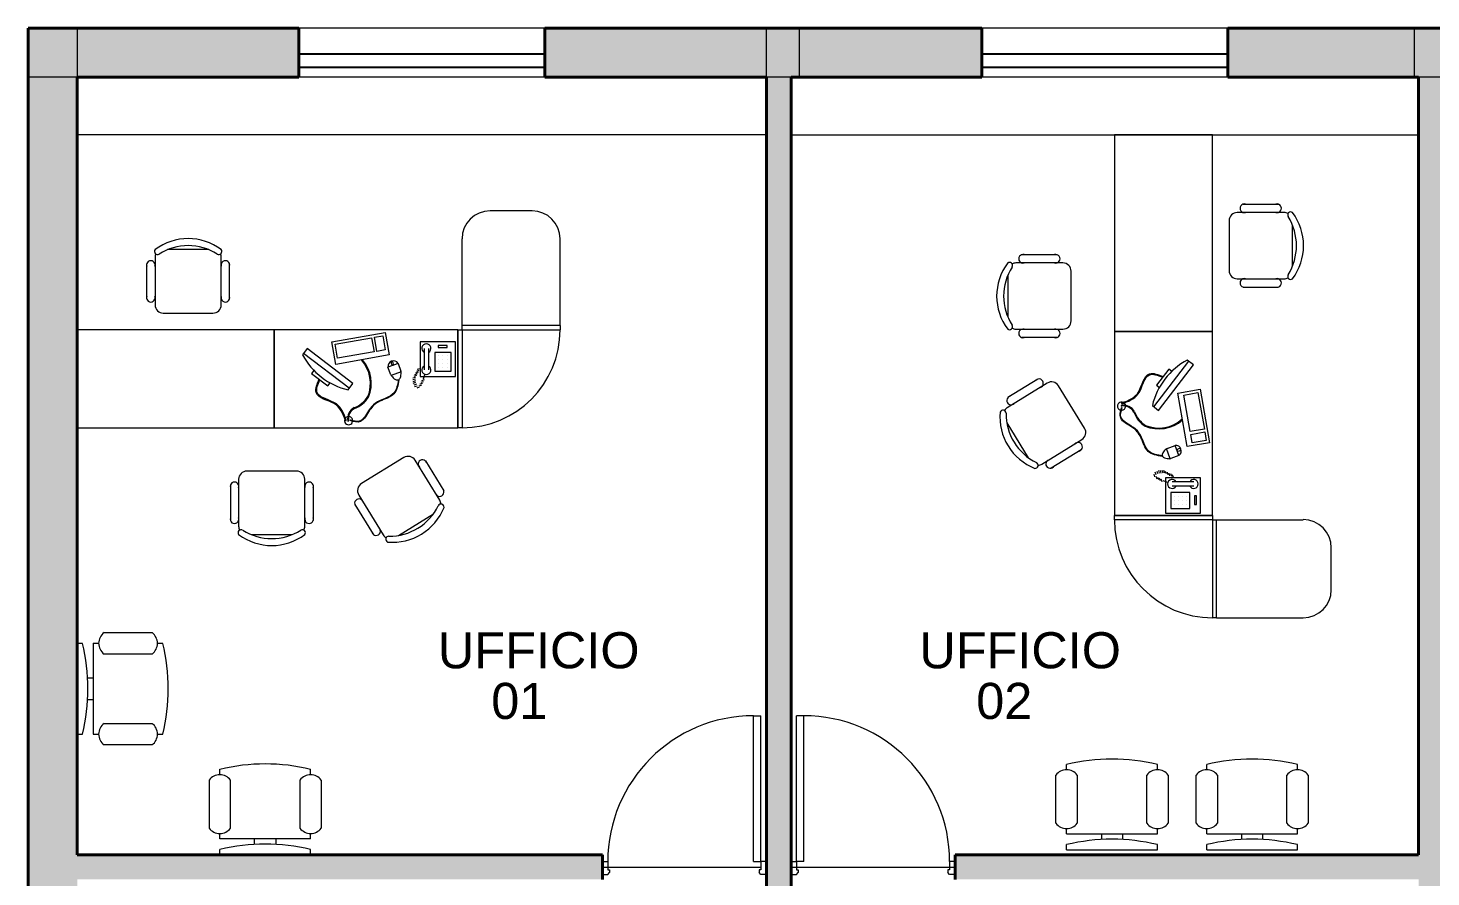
# Model space of a CAD drawing. Header units: millimetres. Extents: x 302.6 to 349.1, y 166.4 to 192.5.
# Drawn here: x 302.73 to 311.28, y 181.96 to 187.13 of the extents above; entities that cross this region are included whole.
import ezdxf

# ---------------------------------------------------------------- set-up
doc = ezdxf.new("R2010")
doc.units = ezdxf.units.MM
for name, color, linetype, lineweight in [('ARREDI attrezzature - furniture', 175, 'Continuous', 9), ('MURATURA sezioni - section wall', 7, 'Continuous', 40), ('PAVIMENTAZIONE - flooring', 250, 'Continuous', 5), ('PILASTRI struttura - structure', 7, 'Continuous', 13), ('PORTE  - doors', 252, 'Continuous', 5), ('PROIEZIONI finissime - fine lines', 251, 'Continuous', 9)]:
    doc.layers.add(name, color=color, linetype=linetype, lineweight=lineweight)
doc.layers.add('MURATURA tratteggi - hatch wall', color=253, linetype='Continuous', true_color=0xa1a1a1)
doc.layers.add('VETRATE sezioni - windows sections', color=171, linetype='Continuous', true_color=0x4d79ff)
doc.layers.add('SCRITTE - txt', color=252, linetype='Continuous')
doc.styles.get("Standard").update_dxf_attribs({"font": 'arial.ttf'})

msp = doc.modelspace()

# ---------------------------------------------------------------- hatches: boundary and pattern name
at = {"layer": 'MURATURA tratteggi - hatch wall'}
h = msp.add_hatch(color=256, dxfattribs=at)
h.dxf.hatch_style = 1
h.paths.add_polyline_path([(303.0264, 186.8349), (302.7264, 186.8349), (302.7264, 178.7474), (303.0264, 178.7474), (303.0264, 179.7974), (304.5764, 179.7974), (304.5764, 179.9474), (303.0264, 179.9474), (303.0264, 181.9474), (306.2264, 181.9474), (306.2264, 182.0974), (303.0264, 182.0974)])
h.paths.add_polyline_path([(304.3764, 187.1349), (303.0264, 187.1349), (303.0264, 186.8349), (304.3764, 186.8349)])
h.paths.add_polyline_path([(307.2264, 187.1349), (305.8764, 187.1349), (305.8764, 186.8349), (307.2264, 186.8349)])
h.paths.add_polyline_path([(308.5389, 187.1349), (307.4264, 187.1349), (307.4264, 186.8349), (308.5389, 186.8349)])
h.paths.add_polyline_path([(307.3764, 186.8349), (307.2264, 186.8349), (307.2264, 178.7474), (307.3764, 178.7474)])
h.paths.add_polyline_path([(314.5764, 182.0974), (311.3514, 182.0974), (311.3514, 186.8349), (311.2014, 186.8349), (311.2014, 182.0974), (308.3764, 182.0974), (308.3764, 181.9474), (311.2014, 181.9474), (311.2014, 179.9474), (309.6514, 179.9474), (309.6514, 179.7974), (311.2014, 179.7974), (311.2014, 178.7474), (311.3514, 178.7474), (311.3514, 179.7974), (312.9014, 179.7974), (312.9014, 179.9474), (311.3514, 179.9474), (311.3514, 181.9474), (314.5764, 181.9474)])
h.paths.add_polyline_path([(306.2264, 178.5974), (304.5764, 178.5974), (304.5764, 179.0974), (304.4264, 179.0974), (304.4264, 178.5974), (303.0264, 178.5974), (303.0264, 178.4474), (306.2264, 178.4474)])
h.paths.add_polyline_path([(305.0264, 176.4474), (304.7264, 176.4474), (304.7264, 175.3974), (302.7264, 175.3974), (302.7264, 173.5974), (303.0264, 173.5974), (303.0264, 175.0974), (304.8764, 175.0974), (304.8764, 174.8974), (305.0264, 174.8974), (305.0264, 175.0974)])
h.paths.add_polyline_path([(307.2264, 173.5974), (305.0264, 173.5974), (305.0264, 173.9974), (304.8764, 173.9974), (304.8764, 173.5974), (303.0264, 173.5974), (303.0264, 173.2974), (307.2264, 173.2974)])
h.paths.add_polyline_path([(314.4264, 176.4474), (306.7264, 176.4474), (306.7264, 176.2974), (311.1764, 176.2974), (311.1764, 173.5974), (311.3264, 173.5974), (311.3264, 176.2974), (314.4264, 176.2974)])
h.paths.add_polyline_path([(320.2865, 176.4474), (320.1264, 176.4474), (315.5764, 176.4474), (315.5764, 176.2974), (319.9764, 176.2974), (319.9764, 173.5974), (320.1264, 173.5974), (320.1264, 176.2974), (320.2865, 176.2974)])
h.paths.add_polyline_path([(325.1801, 176.4474), (321.2865, 176.4474), (321.2865, 176.2974), (323.8764, 176.2974), (323.8764, 173.5974), (324.0764, 173.5974), (324.0764, 176.2974), (325.1801, 176.2974)])
h.paths.add_polyline_path([(311.1764, 173.5974), (307.4264, 173.5974), (307.4264, 173.2974), (311.1764, 173.2974)])
h.paths.add_polyline_path([(315.5514, 173.5974), (314.4264, 173.5974), (314.4264, 175.2974), (314.4264, 175.4474), (314.2764, 175.4474), (314.2764, 173.5974), (311.3764, 173.5974), (311.3764, 173.2974), (315.5514, 173.2974)])
h.paths.add_polyline_path([(315.7264, 175.4474), (315.1204, 175.4474), (315.1204, 175.2974), (315.5764, 175.2974), (315.5764, 173.5974), (315.7264, 173.5974)])
h.paths.add_polyline_path([(319.9264, 173.5974), (315.7514, 173.5974), (315.7514, 173.2974), (319.9264, 173.2974)])
h.paths.add_polyline_path([(323.8764, 173.5974), (320.1264, 173.5974), (320.1264, 173.2974), (323.8764, 173.2974)])
h.paths.add_polyline_path([(327.6764, 173.5974), (324.0764, 173.5974), (324.0764, 173.2974), (327.6764, 173.2974)])
h.paths.add_polyline_path([(331.6264, 173.5974), (327.8764, 173.5974), (327.8764, 173.2974), (331.6264, 173.2974)])
h.paths.add_polyline_path([(336.0014, 173.5974), (331.8264, 173.5974), (331.8264, 173.2974), (336.0014, 173.2974)])
h.paths.add_polyline_path([(340.3764, 173.5974), (336.2014, 173.5974), (336.2014, 173.2974), (340.3764, 173.2974)])
h.paths.add_polyline_path([(339.2249, 176.4474), (332.9779, 176.4474), (332.9779, 176.2974), (336.0264, 176.2974), (336.0264, 173.5974), (336.1764, 173.5974), (336.1764, 176.2974), (339.2249, 176.2974)])
h.paths.add_polyline_path([(331.7764, 176.4474), (331.163, 176.4474), (331.163, 176.2974), (331.6264, 176.2974), (331.6264, 175.4474), (331.6264, 173.5974), (331.7764, 173.5974), (331.7764, 175.2974), (333.6279, 175.2974), (333.6279, 175.4474), (331.7764, 175.4474)])
h.paths.add_polyline_path([(311.1764, 187.1349), (310.0389, 187.1349), (310.0389, 186.8349), (311.1764, 186.8349)])
h.paths.add_polyline_path([(312.7139, 187.1349), (311.3764, 187.1349), (311.3764, 186.8349), (312.7139, 186.8349)])
h.paths.add_polyline_path([(315.5514, 187.1349), (314.2139, 187.1349), (314.2139, 186.8349), (315.5514, 186.8349)])
h.paths.add_polyline_path([(317.0889, 187.1349), (315.7514, 187.1349), (315.7514, 186.8349), (317.0889, 186.8349)])
h.paths.add_polyline_path([(319.9264, 187.1349), (318.5889, 187.1349), (318.5889, 186.8349), (319.9264, 186.8349)])
h.paths.add_polyline_path([(321.2639, 187.1349), (320.1264, 187.1349), (320.1264, 186.8349), (321.2639, 186.8349)])
h.paths.add_polyline_path([(323.8764, 187.1349), (322.7639, 187.1349), (322.7639, 186.8349), (323.8764, 186.8349)])
h.paths.add_polyline_path([(325.1264, 187.1349), (324.0764, 187.1349), (324.0764, 186.8349), (325.1264, 186.8349)])
h.paths.add_polyline_path([(327.6764, 187.1349), (326.6264, 187.1349), (326.6264, 186.8349), (327.6764, 186.8349)])
h.paths.add_polyline_path([(329.0014, 187.1349), (327.8764, 187.1349), (327.8764, 186.8349), (329.0014, 186.8349)])
h.paths.add_polyline_path([(336.0014, 187.1349), (334.6639, 187.1349), (334.6639, 186.8349), (336.0014, 186.8349)])
h.paths.add_polyline_path([(331.6264, 187.1349), (330.5014, 187.1349), (330.5014, 186.8349), (331.6264, 186.8349)])
h.paths.add_polyline_path([(333.1639, 187.1349), (331.8264, 187.1349), (331.8264, 186.8349), (333.1639, 186.8349)])
h.paths.add_polyline_path([(337.5389, 187.1349), (336.2014, 187.1349), (336.2014, 186.8349), (337.5389, 186.8349)])
h.paths.add_polyline_path([(340.3764, 187.1349), (339.0389, 187.1349), (339.0389, 186.8349), (340.3764, 186.8349)])
h.paths.add_polyline_path([(341.7014, 187.1349), (340.5764, 187.1349), (340.5764, 186.8349), (341.7014, 186.8349)])
h.paths.add_polyline_path([(344.3264, 187.1349), (343.2014, 187.1349), (343.2014, 186.8349), (344.3264, 186.8349)])
h.paths.add_polyline_path([(348.7264, 187.1349), (344.5264, 187.1349), (344.5264, 186.8349), (348.7264, 186.8349)])
h.paths.add_polyline_path([(349.0264, 186.8349), (348.7264, 186.8349), (348.7264, 178.7474), (349.0264, 178.7474)])
h.paths.add_polyline_path([(348.7264, 178.7474), (346.7264, 178.7474), (346.7264, 178.4474), (348.7264, 178.4474)])
h.paths.add_polyline_path([(347.0264, 176.4474), (346.7264, 176.4474), (346.7264, 174.8974), (346.8764, 174.8974), (346.8764, 175.0974), (348.7264, 175.0974), (348.7264, 173.5974), (349.0264, 173.5974), (349.0264, 175.3974), (347.0264, 175.3974)])
h.paths.add_polyline_path([(348.7264, 173.5974), (346.8764, 173.5974), (346.8764, 173.9974), (346.7264, 173.9974), (346.7264, 173.5974), (344.5264, 173.5974), (344.5264, 173.2974), (348.7264, 173.2974)])
h.paths.add_polyline_path([(344.3264, 173.5974), (340.5764, 173.5974), (340.5764, 173.2974), (344.3264, 173.2974)])
h.paths.add_polyline_path([(340.5764, 176.2974), (345.0264, 176.2974), (345.0264, 176.4474), (340.4264, 176.4474), (340.4264, 175.4474), (338.5749, 175.4474), (338.5749, 175.2974), (340.4264, 175.2974), (340.4264, 173.5974), (340.5764, 173.5974)])
h.paths.add_polyline_path([(311.1764, 178.5974), (309.8014, 178.5974), (309.8014, 179.0974), (309.6514, 179.0974), (309.6514, 178.5974), (308.4264, 178.5974), (308.4264, 178.4474), (311.1764, 178.4474)])
h.paths.add_polyline_path([(314.5514, 178.5974), (312.9014, 178.5974), (312.9014, 179.0974), (312.7514, 179.0974), (312.7514, 178.5974), (311.3764, 178.5974), (311.3764, 178.4474), (314.5514, 178.4474)])
h.paths.add_polyline_path([(315.7264, 186.8349), (315.5764, 186.8349), (315.5764, 178.7474), (315.7264, 178.7474)])
h.paths.add_polyline_path([(322.9264, 182.0974), (320.1014, 182.0974), (320.1014, 186.8349), (319.9514, 186.8349), (319.9514, 182.0974), (316.7264, 182.0974), (316.7264, 181.9474), (319.9514, 181.9474), (319.9514, 179.9474), (318.4014, 179.9474), (318.4014, 179.7974), (319.9514, 179.7974), (319.9514, 178.7474), (320.1014, 178.7474), (320.1014, 179.7974), (321.6514, 179.7974), (321.6514, 179.9474), (320.1014, 179.9474), (320.1014, 181.9474), (322.9264, 181.9474)])
h.paths.add_polyline_path([(319.9264, 178.5974), (318.5514, 178.5974), (318.5514, 179.0974), (318.4014, 179.0974), (318.4014, 178.5974), (316.7514, 178.5974), (316.7514, 178.4474), (319.9264, 178.4474)])
h.paths.add_polyline_path([(322.8764, 178.5974), (321.6514, 178.5974), (321.6514, 179.0974), (321.5014, 179.0974), (321.5014, 178.5974), (320.1264, 178.5974), (320.1264, 178.4474), (322.8764, 178.4474)])
h.paths.add_polyline_path([(324.0764, 186.8349), (323.9264, 186.8349), (323.9264, 178.7474), (324.0764, 178.7474)])
h.paths.add_polyline_path([(337.3749, 175.6974), (337.3249, 175.6974), (337.3249, 175.4474), (336.1764, 175.4474), (336.1764, 175.3974), (337.3749, 175.3974)], flags=17)
h.paths.add_polyline_path([(337.3749, 174.7974), (337.3249, 174.7974), (337.3249, 174.5474), (336.1764, 174.5474), (336.1764, 174.4974), (337.3749, 174.4974)], flags=17)
h.paths.add_polyline_path([(337.3764, 173.8974), (337.3264, 173.8974), (337.3264, 173.5974), (337.3764, 173.5974)], flags=17)
h.paths.add_polyline_path([(336.0264, 175.4474), (334.8779, 175.4474), (334.8779, 175.6974), (334.8279, 175.6974), (334.8279, 175.3974), (336.0264, 175.3974)], flags=17)
h.paths.add_polyline_path([(336.0264, 174.5474), (334.8779, 174.5474), (334.8779, 174.7974), (334.8279, 174.7974), (334.8279, 174.4974), (336.0264, 174.4974)], flags=17)
h.paths.add_polyline_path([(334.8764, 173.8974), (334.8264, 173.8974), (334.8264, 173.5974), (334.8764, 173.5974)], flags=17)
at = {"layer": 'MURATURA tratteggi - hatch wall', "true_color": 0x707070}
h = msp.add_hatch(color=8, dxfattribs=at)
h.dxf.hatch_style = 1
h.paths.add_polyline_path([(349.0264, 173.2974), (348.7264, 173.2974), (348.7264, 173.5974), (349.0264, 173.5974)], flags=17)
h.paths.add_polyline_path([(349.0264, 173.2974), (348.7264, 173.2974), (348.7264, 173.5974), (349.0264, 173.5974)], flags=17)
h.paths.add_polyline_path([(348.7264, 186.8349), (349.0264, 186.8349), (349.0264, 187.1349), (348.7264, 187.1349)])
h.paths.add_polyline_path([(344.3264, 173.2974), (344.5264, 173.2974), (344.5264, 173.5974), (344.3264, 173.5974)], flags=17)
h.paths.add_polyline_path([(344.3264, 173.2974), (344.5264, 173.2974), (344.5264, 173.5974), (344.3264, 173.5974)], flags=17)
h.paths.add_polyline_path([(348.7264, 173.2974), (349.0264, 173.2974), (349.0264, 173.5974), (348.7264, 173.5974)], flags=17)
h.paths.add_polyline_path([(348.7264, 173.2974), (349.0264, 173.2974), (349.0264, 173.5974), (348.7264, 173.5974)], flags=17)
h.paths.add_polyline_path([(302.7264, 173.2974), (303.0264, 173.2974), (303.0264, 173.5974), (302.7264, 173.5974)], flags=17)
h.paths.add_polyline_path([(302.7264, 173.2974), (303.0264, 173.2974), (303.0264, 173.5974), (302.7264, 173.5974)], flags=17)
h.paths.add_polyline_path([(307.2264, 173.2974), (307.4264, 173.2974), (307.4264, 173.5974), (307.2264, 173.5974)], flags=17)
h.paths.add_polyline_path([(307.2264, 173.2974), (307.4264, 173.2974), (307.4264, 173.5974), (307.2264, 173.5974)], flags=17)
h.paths.add_polyline_path([(311.1764, 173.2974), (311.3764, 173.2974), (311.3764, 173.5974), (311.1764, 173.5974)], flags=17)
h.paths.add_polyline_path([(315.5514, 173.2974), (315.7514, 173.2974), (315.7514, 173.5974), (315.5514, 173.5974)])
h.paths.add_polyline_path([(311.1764, 173.2974), (311.3764, 173.2974), (311.3764, 173.5974), (311.1764, 173.5974)], flags=17)
h.paths.add_polyline_path([(319.9264, 173.2974), (320.1264, 173.2974), (320.1264, 173.5974), (319.9264, 173.5974)])
h.paths.add_polyline_path([(324.0764, 173.2974), (323.8764, 173.2974), (323.8764, 173.5974), (324.0764, 173.5974)])
h.paths.add_polyline_path([(336.2014, 173.2974), (336.0014, 173.2974), (336.0014, 173.5974), (336.2014, 173.5974)])
h.paths.add_polyline_path([(340.5764, 173.2974), (340.3764, 173.2974), (340.3764, 173.5974), (340.5764, 173.5974)])
h.paths.add_polyline_path([(331.8264, 173.2974), (331.6264, 173.2974), (331.6264, 173.5974), (331.8264, 173.5974)])
h.paths.add_polyline_path([(327.6764, 173.2974), (327.8764, 173.2974), (327.8764, 173.5974), (327.6764, 173.5974)])
h.paths.add_polyline_path([(324.0764, 186.8349), (323.8764, 186.8349), (323.8764, 187.1349), (324.0764, 187.1349)])
h.paths.add_polyline_path([(320.1264, 186.8349), (319.9264, 186.8349), (319.9264, 187.1349), (320.1264, 187.1349)])
h.paths.add_polyline_path([(324.0764, 178.4474), (323.8764, 178.4474), (323.8764, 178.7474), (324.0764, 178.7474)])
h.paths.add_polyline_path([(320.1264, 178.4474), (319.9264, 178.4474), (319.9264, 178.7474), (320.1264, 178.7474)])
h.paths.add_polyline_path([(315.7514, 186.8349), (315.5514, 186.8349), (315.5514, 187.1349), (315.7514, 187.1349)])
h.paths.add_polyline_path([(315.7514, 178.4474), (315.5514, 178.4474), (315.5514, 178.7474), (315.7514, 178.7474)])
h.paths.add_polyline_path([(303.0264, 186.8349), (302.7264, 186.8349), (302.7264, 187.1349), (303.0264, 187.1349)])
h.paths.add_polyline_path([(303.0264, 178.4474), (302.7264, 178.4474), (302.7264, 178.7474), (303.0264, 178.7474)])
h.paths.add_polyline_path([(311.3764, 186.8349), (311.1764, 186.8349), (311.1764, 187.1349), (311.3764, 187.1349)])
h.paths.add_polyline_path([(307.4264, 186.8349), (307.2264, 186.8349), (307.2264, 187.1349), (307.4264, 187.1349)])
h.paths.add_polyline_path([(311.3764, 178.4474), (311.1764, 178.4474), (311.1764, 178.7474), (311.3764, 178.7474)])
h.paths.add_polyline_path([(307.4264, 178.4474), (307.2264, 178.4474), (307.2264, 178.7474), (307.4264, 178.7474)])
h.paths.add_polyline_path([(327.6764, 186.8349), (327.8764, 186.8349), (327.8764, 187.1349), (327.6764, 187.1349)])
h.paths.add_polyline_path([(331.6264, 186.8349), (331.8264, 186.8349), (331.8264, 187.1349), (331.6264, 187.1349)])
h.paths.add_polyline_path([(327.6764, 178.4474), (327.8764, 178.4474), (327.8764, 178.7474), (327.6764, 178.7474)])
h.paths.add_polyline_path([(331.6264, 178.4474), (331.8264, 178.4474), (331.8264, 178.7474), (331.6264, 178.7474)])
h.paths.add_polyline_path([(336.0014, 186.8349), (336.2014, 186.8349), (336.2014, 187.1349), (336.0014, 187.1349)])
h.paths.add_polyline_path([(336.0014, 178.4474), (336.2014, 178.4474), (336.2014, 178.7474), (336.0014, 178.7474)])
h.paths.add_polyline_path([(348.7264, 178.4474), (349.0264, 178.4474), (349.0264, 178.7474), (348.7264, 178.7474)])
h.paths.add_polyline_path([(340.3764, 186.8349), (340.5764, 186.8349), (340.5764, 187.1349), (340.3764, 187.1349)])
h.paths.add_polyline_path([(344.3264, 186.8349), (344.5264, 186.8349), (344.5264, 187.1349), (344.3264, 187.1349)])
h.paths.add_polyline_path([(340.3764, 178.4474), (340.5764, 178.4474), (340.5764, 178.7474), (340.3764, 178.7474)])
h.paths.add_polyline_path([(344.3264, 178.4474), (344.5264, 178.4474), (344.5264, 178.7474), (344.3264, 178.7474)])

# ---------------------------------------------------------------- linework, layer by layer
at = {"layer": 'ARREDI attrezzature - furniture', "linetype": 'Continuous', "ltscale": 0.8}
for p, q in [((307.2264, 186.4849), (303.0264, 186.4849)), ((307.3764, 186.4849), (311.2014, 186.4849)), ((309.9445, 186.4849), (309.3472, 186.4849)), ((309.3472, 186.4849), (309.3472, 185.2852)), ((309.9445, 185.2852), (309.9445, 186.4849)), ((310.132, 186.062), (310.3463, 186.062)), ((305.7982, 186.0212), (305.5422, 186.0212)), ((310.3821, 186.0109), (310.0962, 186.0109)), ((310.0458, 185.9605), (310.0458, 185.6578)), ((310.4325, 185.6841), (310.4325, 185.9342)), ((305.3716, 185.297), (305.3716, 185.8506)), ((305.9689, 185.3226), (305.9689, 185.8506)), ((303.5004, 185.7345), (303.5004, 185.4487)), ((303.8272, 185.7849), (303.5771, 185.7849)), ((303.9039, 185.4487), (303.9039, 185.7345)), ((308.9973, 185.7543), (308.783, 185.7543)), ((303.4493, 185.4844), (303.4493, 185.6988)), ((303.9543, 185.4844), (303.9543, 185.6988)), ((308.6968, 185.6272), (308.6968, 185.377)), ((309.033, 185.7039), (308.7472, 185.7039)), ((309.0835, 185.3508), (309.0835, 185.6534)), ((310.0962, 185.6074), (310.3821, 185.6074)), ((310.132, 185.557), (310.3463, 185.557)), ((303.5508, 185.3983), (303.8535, 185.3983)), ((304.2261, 185.297), (303.0264, 185.297)), ((303.0264, 185.297), (303.0264, 184.6997)), ((304.2261, 184.6997), (304.2261, 185.297)), ((304.2261, 185.297), (304.2261, 184.6997)), ((305.346, 185.297), (304.2261, 185.297)), ((305.346, 185.297), (305.9689, 185.297)), ((305.346, 185.297), (305.346, 184.6997)), ((305.346, 184.6997), (305.346, 185.297)), ((305.9689, 185.3226), (305.3716, 185.3226)), ((305.3716, 185.297), (305.3716, 184.6997)), ((305.9689, 185.3226), (305.9689, 185.297)), ((308.7472, 185.3004), (309.033, 185.3004)), ((309.3472, 185.2852), (309.9445, 185.2852)), ((309.9445, 185.2852), (309.3472, 185.2852)), ((309.3472, 185.2852), (309.3472, 184.1653)), ((309.9445, 184.1653), (309.9445, 185.2852)), ((308.9973, 185.2492), (308.783, 185.2492)), ((304.428, 185.1819), (304.3988, 185.1437)), ((304.6836, 184.94), (304.4057, 185.1527)), ((304.428, 185.1819), (304.428, 185.1819)), ((304.7059, 184.9692), (304.428, 185.1819)), ((305.1407, 185.1831), (305.1407, 185.0517)), ((305.167, 185.1831), (305.167, 185.0517)), ((305.2304, 185.1386), (305.2304, 185.1386)), ((305.2304, 185.114), (305.2304, 185.114)), ((305.255, 185.1386), (305.255, 185.1386)), ((305.255, 185.114), (305.255, 185.114)), ((305.2797, 185.1386), (305.2797, 185.1386)), ((305.2797, 185.114), (305.2797, 185.114)), ((309.8295, 185.0833), (309.7913, 185.1125)), ((304.4686, 185.0488), (304.4547, 185.0307)), ((304.4547, 185.0307), (304.5529, 184.9555)), ((304.9811, 185.0922), (304.92, 185.0698)), ((304.9378, 185.0213), (304.92, 185.0698)), ((305, 185.0404), (304.9389, 185.0181)), ((304.9811, 185.0922), (304.9988, 185.0436)), ((305.0983, 185.0277), (305.0825, 185.0224)), ((305.1035, 185.0382), (305.0878, 185.0329)), ((305.1088, 185.0487), (305.093, 185.0434)), ((305.114, 185.0592), (305.0983, 185.0539)), ((305.1445, 185.026), (305.1351, 184.9961)), ((305.2304, 185.0894), (305.2304, 185.0894)), ((305.2304, 185.0647), (305.2304, 185.0647)), ((305.255, 185.0894), (305.255, 185.0894)), ((305.255, 185.0647), (305.255, 185.0647)), ((305.2797, 185.0894), (305.2797, 185.0894)), ((305.2797, 185.0647), (305.2797, 185.0647)), ((309.5875, 184.8277), (309.8003, 185.1056)), ((309.6782, 185.0565), (309.603, 184.9584)), ((309.6167, 184.8054), (309.8295, 185.0833)), ((309.6963, 185.0427), (309.6782, 185.0565)), ((309.8295, 185.0833), (309.8295, 185.0833)), ((304.5529, 184.9555), (304.5667, 184.9736)), ((304.6766, 184.9309), (304.7059, 184.9692)), ((305.0878, 185.0066), (305.072, 185.0014)), ((305.0878, 184.9961), (305.072, 184.9909)), ((305.0878, 184.9856), (305.072, 184.9804)), ((305.0878, 184.9751), (305.072, 184.9699)), ((305.093, 185.0171), (305.0773, 185.0119)), ((305.093, 184.9646), (305.0773, 184.9594)), ((305.0983, 184.9541), (305.0825, 184.9488)), ((305.1106, 184.9466), (305.0949, 184.9414)), ((305.1246, 184.9594), (305.1088, 184.9541)), ((305.1298, 184.9699), (305.114, 184.9646)), ((305.1351, 184.9804), (305.1193, 184.9751)), ((305.1403, 184.9909), (305.1246, 184.9856)), ((308.9375, 184.9718), (308.694, 184.8221)), ((308.8807, 184.996), (308.6981, 184.8838)), ((309.1654, 184.6974), (309.0069, 184.9552)), ((309.603, 184.9584), (309.6211, 184.9445)), ((309.5785, 184.8346), (309.6167, 184.8054)), ((303.0264, 184.6997), (304.2261, 184.6997)), ((304.2261, 184.6997), (305.346, 184.6997)), ((305.3716, 184.6997), (305.346, 184.6997)), ((308.6912, 184.7304), (308.8222, 184.5172)), ((308.9054, 184.4784), (309.1488, 184.628)), ((305.0162, 184.5178), (304.7584, 184.3594)), ((309.1452, 184.5658), (308.9626, 184.4535)), ((309.688, 184.5113), (309.6656, 184.5724)), ((309.6689, 184.5735), (309.7174, 184.5913)), ((309.7397, 184.5302), (309.6912, 184.5125)), ((309.7397, 184.5302), (309.7174, 184.5913)), ((304.3628, 184.4359), (304.0602, 184.4359)), ((305.2353, 184.2578), (305.0856, 184.5013)), ((305.1479, 184.4976), (305.2601, 184.315)), ((309.6016, 184.413), (309.5964, 184.4288)), ((309.6122, 184.4183), (309.6069, 184.434)), ((309.6227, 184.4235), (309.6174, 184.4393)), ((309.6332, 184.4235), (309.6279, 184.4393)), ((309.6437, 184.4235), (309.6384, 184.4393)), ((309.6542, 184.4235), (309.6489, 184.4393)), ((309.6647, 184.4183), (309.6594, 184.434)), ((309.6752, 184.413), (309.6699, 184.4288)), ((309.6857, 184.4078), (309.6805, 184.4235)), ((303.9593, 184.3498), (303.9593, 184.1354)), ((304.0098, 184.3855), (304.0098, 184.0997)), ((304.4132, 184.0997), (304.4132, 184.3855)), ((304.4644, 184.3498), (304.4644, 184.1354)), ((309.5942, 184.4006), (309.5889, 184.4164)), ((309.6069, 184.3867), (309.6016, 184.4025)), ((309.6174, 184.3815), (309.6122, 184.3972)), ((309.6279, 184.3762), (309.6227, 184.392)), ((309.6384, 184.371), (309.6332, 184.3867)), ((309.6736, 184.3668), (309.6437, 184.3762)), ((309.6962, 184.4025), (309.691, 184.4183)), ((309.8306, 184.3706), (309.6993, 184.3706)), ((309.8306, 184.3443), (309.6993, 184.3443)), ((309.7067, 184.3972), (309.7015, 184.413)), ((304.7418, 184.29), (304.8915, 184.0465)), ((309.7123, 184.2809), (309.7123, 184.2809)), ((309.7123, 184.2563), (309.7123, 184.2563)), ((309.7369, 184.2809), (309.7369, 184.2809)), ((309.7369, 184.2563), (309.7369, 184.2563)), ((309.7615, 184.2809), (309.7615, 184.2809)), ((309.7615, 184.2563), (309.7615, 184.2563)), ((309.7862, 184.2809), (309.7862, 184.2809)), ((309.7862, 184.2563), (309.7862, 184.2563)), ((304.7176, 184.2331), (304.8299, 184.0505)), ((304.9833, 184.0437), (305.1964, 184.1747)), ((309.7123, 184.2316), (309.7123, 184.2316)), ((309.7369, 184.2316), (309.7369, 184.2316)), ((309.7615, 184.2316), (309.7615, 184.2316)), ((309.7862, 184.2316), (309.7862, 184.2316)), ((309.3472, 184.1397), (309.3472, 184.1653)), ((309.9445, 184.1653), (309.3472, 184.1653)), ((309.3472, 184.1653), (309.9445, 184.1653)), ((309.9445, 184.1397), (309.3472, 184.1397)), ((309.9445, 184.1653), (309.9445, 183.5424)), ((309.9445, 184.1397), (310.4981, 184.1397)), ((309.9701, 183.5424), (309.9701, 184.1397)), ((304.0864, 184.0493), (304.3366, 184.0493)), ((310.6687, 183.7131), (310.6687, 183.9691)), ((309.9701, 183.5424), (309.9445, 183.5424)), ((309.9701, 183.5424), (310.4981, 183.5424)), ((303.1892, 183.4514), (303.4824, 183.4514)), ((303.0264, 183.3863), (303.0589, 183.3863)), ((303.0264, 183.3863), (303.0264, 182.8326)), ((303.1241, 183.3863), (303.1567, 183.3863)), ((303.1241, 183.3863), (303.1241, 182.8326)), ((303.4824, 183.3211), (303.1892, 183.3211)), ((303.5149, 183.3863), (303.5475, 183.3863)), ((303.1241, 183.1746), (303.0894, 183.1746)), ((303.0901, 183.0443), (303.1241, 183.0443)), ((303.1892, 182.8977), (303.4824, 182.8977)), ((303.0264, 182.8326), (303.0589, 182.8326)), ((303.1241, 182.8326), (303.1567, 182.8326)), ((303.5149, 182.8326), (303.5475, 182.8326)), ((303.4824, 182.7674), (303.1892, 182.7674)), ((309.0559, 182.6161), (309.0559, 182.6487)), ((309.6096, 182.6161), (309.6096, 182.6487)), ((309.9097, 182.6161), (309.9097, 182.6487)), ((310.4634, 182.6161), (310.4634, 182.6487)), ((303.8298, 182.5534), (303.8298, 182.2603)), ((303.8949, 182.586), (303.8949, 182.6186)), ((303.9601, 182.2603), (303.9601, 182.5534)), ((304.3835, 182.5534), (304.3835, 182.2603)), ((304.4486, 182.586), (304.4486, 182.6186)), ((304.5138, 182.2603), (304.5138, 182.5534)), ((308.9908, 182.2904), (308.9908, 182.5835)), ((309.1211, 182.5835), (309.1211, 182.2904)), ((309.5445, 182.2904), (309.5445, 182.5835)), ((309.6748, 182.5835), (309.6748, 182.2904)), ((309.8446, 182.2904), (309.8446, 182.5835)), ((309.9748, 182.5835), (309.9748, 182.2904)), ((310.3983, 182.2904), (310.3983, 182.5835)), ((310.5286, 182.5835), (310.5286, 182.2904)), ((303.8949, 182.1951), (303.8949, 182.2277)), ((304.4486, 182.1951), (304.4486, 182.2277)), ((309.0559, 182.2252), (309.0559, 182.2578)), ((309.0559, 182.2252), (309.6096, 182.2252)), ((309.2676, 182.2252), (309.2676, 182.1906)), ((309.3979, 182.1913), (309.3979, 182.2252)), ((309.6096, 182.2252), (309.6096, 182.2578)), ((309.9097, 182.2252), (309.9097, 182.2578)), ((309.9097, 182.2252), (310.4634, 182.2252)), ((310.1214, 182.2252), (310.1214, 182.1906)), ((310.2517, 182.1913), (310.2517, 182.2252)), ((310.4634, 182.2252), (310.4634, 182.2578)), ((304.4486, 182.1951), (303.8949, 182.1951)), ((303.8949, 182.0974), (303.8949, 182.13)), ((304.1066, 182.1612), (304.1066, 182.1951)), ((304.2369, 182.1951), (304.2369, 182.1605)), ((304.4486, 182.0974), (304.4486, 182.13)), ((309.0559, 182.1275), (309.0559, 182.1601)), ((309.0559, 182.1275), (309.6096, 182.1275)), ((309.6096, 182.1275), (309.6096, 182.1601)), ((309.9097, 182.1275), (309.9097, 182.1601)), ((309.9097, 182.1275), (310.4634, 182.1275)), ((310.4634, 182.1275), (310.4634, 182.1601)), ((304.4486, 182.0974), (303.8949, 182.0974))]:
    msp.add_line(p, q, dxfattribs=at)
at = {"layer": 'ARREDI attrezzature - furniture'}
for p, q in [((304.5772, 185.2226), (304.9025, 185.28)), ((304.9025, 185.28), (304.9266, 185.143)), ((304.6014, 185.0857), (304.5772, 185.2226)), ((304.5974, 185.2085), (304.8199, 185.2477)), ((304.6125, 185.1229), (304.5974, 185.2085)), ((304.8199, 185.2477), (304.835, 185.1622)), ((304.837, 185.2508), (304.8884, 185.2598)), ((304.8521, 185.1652), (304.837, 185.2508)), ((304.8884, 185.2598), (304.9035, 185.1742)), ((305.3321, 185.2242), (305.1166, 185.2242)), ((305.1166, 185.2242), (305.1166, 185.0113)), ((305.2797, 185.2002), (305.2263, 185.2002)), ((305.2263, 185.2002), (305.2263, 185.1879)), ((305.2797, 185.1879), (305.2797, 185.2002)), ((305.3321, 185.0113), (305.3321, 185.2242)), ((304.9266, 185.143), (304.6014, 185.0857)), ((304.835, 185.1622), (304.6125, 185.1229)), ((304.9035, 185.1742), (304.8521, 185.1652)), ((305.3043, 185.1591), (305.2058, 185.1591)), ((305.2058, 185.1591), (305.2058, 185.0442)), ((305.2263, 185.1879), (305.2797, 185.1879)), ((305.3043, 185.0442), (305.3043, 185.1591)), ((305.2058, 185.0442), (305.3043, 185.0442)), ((305.1166, 185.0113), (305.3321, 185.0113)), ((309.7332, 184.9099), (309.8702, 184.9341)), ((309.7906, 184.5847), (309.7332, 184.9099)), ((309.7705, 184.8988), (309.8561, 184.9139)), ((309.8097, 184.6763), (309.7705, 184.8988)), ((309.8561, 184.9139), (309.8953, 184.6914)), ((309.8702, 184.9341), (309.9275, 184.6088)), ((309.8953, 184.6914), (309.8097, 184.6763)), ((309.9275, 184.6088), (309.7906, 184.5847)), ((309.8127, 184.6592), (309.8983, 184.6743)), ((309.8218, 184.6078), (309.8127, 184.6592)), ((309.9074, 184.6229), (309.8218, 184.6078)), ((309.8983, 184.6743), (309.9074, 184.6229)), ((309.6588, 184.3947), (309.6588, 184.1791)), ((309.8717, 184.3947), (309.6588, 184.3947)), ((309.8717, 184.1791), (309.8717, 184.3947)), ((309.6918, 184.3055), (309.6918, 184.207)), ((309.8067, 184.3055), (309.6918, 184.3055)), ((309.8067, 184.207), (309.8067, 184.3055)), ((309.8354, 184.285), (309.8354, 184.2316)), ((309.8477, 184.285), (309.8354, 184.285)), ((309.8477, 184.2316), (309.8477, 184.285)), ((309.6588, 184.1791), (309.8717, 184.1791)), ((309.6918, 184.207), (309.8067, 184.207)), ((309.8354, 184.2316), (309.8477, 184.2316))]:
    msp.add_line(p, q, dxfattribs=at)
at = {"layer": 'ARREDI attrezzature - furniture', "linetype": 'Continuous', "ltscale": 0.8}
for centre, radius, start, end in [((310.1393, 186.0368), 0.0263, 73.7398, 286.2602), ((310.339, 186.0368), 0.0263, 253.7398, 106.2602), ((305.5422, 185.8506), 0.1707, 90, 180), ((305.7982, 185.8506), 0.1707, 0, 90), ((310.0962, 185.9605), 0.0504, 90, 180), ((310.3821, 185.9605), 0.0504, 62.41556, 90), ((310.4215, 185.9961), 0.0184, 53.30994, 212.02741), ((310.1269, 185.8091), 0.3302, 327.57575, 32.42425), ((310.1635, 185.8091), 0.3362, 323.1301, 36.8699), ((303.7022, 185.5159), 0.3362, 53.1301, 126.8699), ((303.7022, 185.4794), 0.3302, 57.57575, 122.42425), ((303.4745, 185.6914), 0.0263, 343.7398, 196.2602), ((303.5152, 185.7739), 0.0184, 143.30994, 302.02741), ((303.5508, 185.7345), 0.0504, 152.41556, 180), ((303.8891, 185.7739), 0.0184, 237.97259, 36.69006), ((303.8535, 185.7345), 0.0504, 0, 27.58444), ((303.9291, 185.6914), 0.0263, 343.7398, 196.2602), ((308.7078, 185.6891), 0.0184, 327.97259, 126.69006), ((308.7903, 185.7291), 0.0263, 73.7398, 286.2602), ((308.99, 185.7291), 0.0263, 253.7398, 106.2602), ((308.9658, 185.5021), 0.3362, 143.1301, 216.8699), ((309.0024, 185.5021), 0.3302, 147.57575, 212.42425), ((308.7472, 185.6534), 0.0504, 90, 117.58444), ((309.033, 185.6534), 0.0504, 0, 90), ((310.0962, 185.6578), 0.0504, 180, 270), ((310.4215, 185.6222), 0.0184, 147.97259, 306.69006), ((310.1393, 185.5822), 0.0263, 73.7398, 286.2602), ((310.339, 185.5822), 0.0263, 253.7398, 106.2602), ((310.3821, 185.6578), 0.0504, 270, 297.58444), ((303.4745, 185.4918), 0.0263, 163.7398, 16.2602), ((303.9291, 185.4918), 0.0263, 163.7398, 16.2602), ((303.5508, 185.4487), 0.0504, 180, 270), ((303.8535, 185.4487), 0.0504, 270, 0), ((305.3716, 185.297), 0.5973, 270, 0), ((308.7078, 185.3152), 0.0184, 233.30994, 32.02741), ((308.7472, 185.3508), 0.0504, 242.41556, 270), ((308.7903, 185.2745), 0.0263, 73.7398, 286.2602), ((308.99, 185.2745), 0.0263, 253.7398, 106.2602), ((309.033, 185.3508), 0.0504, 270, 0), ((305.1539, 185.1831), 0.0275, 298.49146, 241.50854), ((304.775, 185.3472), 0.4277, 208.40387, 256.70812), ((304.5996, 184.9703), 0.2136, 337.47873, 42.04994), ((304.5996, 184.9703), 0.2186, 337.47873, 41.23295), ((309.9947, 184.7363), 0.4277, 118.40387, 166.70812), ((304.953, 185.0742), 0.0333, 32.61353, 187.55641), ((304.8877, 185.0373), 0.1123, 343.39255, 359.69015), ((304.98, 185.0368), 0.02, 359.69015, 20.08497), ((305.1539, 185.0517), 0.0275, 118.49146, 61.50854), ((304.9565, 185.0282), 0.02, 200.08497, 220.47979), ((305.0267, 185.0881), 0.1123, 220.47979, 236.77738), ((304.9762, 185.0109), 0.02, 236.77738, 343.39255), ((308.8876, 184.9707), 0.0263, 285.32283, 137.84324), ((308.9639, 184.9288), 0.0504, 31.58303, 121.58303), ((304.6599, 184.9753), 0.1621, 289.75551, 327.94104), ((304.6599, 184.9753), 0.1671, 289.75551, 327.94104), ((308.7175, 184.8661), 0.0263, 105.32283, 317.84324), ((309.3906, 184.8313), 0.025, 66.25042, 261.31481), ((309.3935, 184.8489), 0.00256, 122.14678, 277.28012), ((304.68, 184.7431), 0.025, 101.643, 141.47309), ((304.7502, 184.7553), 0.0763, 118.345, 189.82978), ((304.7502, 184.7553), 0.0713, 118.345, 189.82978), ((304.68, 184.7431), 0.025, 358.27569, 89.72938), ((308.9859, 184.7647), 0.3362, 174.71313, 248.45293), ((308.6682, 184.7888), 0.0184, 359.55562, 158.2731), ((308.7205, 184.7791), 0.0504, 121.58303, 149.16747), ((309.0171, 184.7839), 0.3302, 179.15878, 244.00728), ((309.3902, 184.8338), 0.0025, 99.82978, 279.82978), ((309.4028, 184.7611), 0.0763, 28.345, 99.82978), ((309.3906, 184.8313), 0.025, 268.27569, 359.72938), ((309.4028, 184.7611), 0.0713, 28.345, 99.82978), ((309.3925, 184.8205), 0.0015, 343.0254, 163.0254), ((309.3906, 184.8313), 0.025, 11.643, 51.47309), ((309.6228, 184.8514), 0.1671, 199.75551, 237.94104), ((309.6228, 184.8514), 0.1621, 199.75551, 237.94104), ((304.68, 184.7431), 0.025, 156.25042, 351.31481), ((304.6624, 184.7459), 0.00256, 212.14678, 7.28012), ((304.6775, 184.7427), 0.0025, 189.82978, 9.82978), ((304.6908, 184.745), 0.0015, 73.0254, 253.0254), ((309.1224, 184.671), 0.0504, 301.58303, 31.58303), ((309.6178, 184.9117), 0.2186, 247.47873, 311.23295), ((309.6178, 184.9117), 0.2136, 247.47873, 312.04994), ((309.1257, 184.5834), 0.0263, 285.32283, 137.84324), ((305.0426, 184.4749), 0.0504, 31.58303, 121.58303), ((309.6584, 184.5351), 0.02, 146.77738, 253.39255), ((309.7356, 184.4846), 0.1123, 130.47979, 146.77738), ((309.6848, 184.6236), 0.1123, 253.39255, 269.69015), ((309.6757, 184.5548), 0.02, 110.08497, 130.47979), ((309.6843, 184.5313), 0.02, 269.69015, 290.08497), ((309.7217, 184.5583), 0.0333, 302.61353, 97.55641), ((304.0602, 184.3855), 0.0504, 90, 180), ((304.3628, 184.3855), 0.0504, 0, 90), ((305.1302, 184.4782), 0.0263, 15.32283, 227.84324), ((308.864, 184.4703), 0.0184, 264.89297, 63.61044), ((308.8789, 184.5213), 0.0504, 273.99859, 301.58303), ((308.9556, 184.4788), 0.0263, 105.32283, 317.84324), ((303.9845, 184.3424), 0.0263, 343.7398, 196.2602), ((304.4392, 184.3424), 0.0263, 343.7398, 196.2602), ((304.7848, 184.3164), 0.0504, 121.58303, 211.58303), ((309.6993, 184.3574), 0.0275, 28.49146, 331.50854), ((309.8306, 184.3574), 0.0275, 208.49146, 151.50854), ((304.7429, 184.2401), 0.0263, 15.32283, 227.84324), ((305.2348, 184.3081), 0.0263, 195.32283, 47.84324), ((305.1923, 184.2314), 0.0504, 3.99859, 31.58303), ((304.9489, 184.3383), 0.3362, 264.71313, 338.45293), ((304.9298, 184.3695), 0.3302, 269.15878, 334.00728), ((305.2433, 184.2165), 0.0184, 354.89297, 153.61044), ((303.9845, 184.1428), 0.0263, 163.7398, 16.2602), ((304.0602, 184.0997), 0.0504, 180, 207.58444), ((304.3628, 184.0997), 0.0504, 332.41556, 0), ((304.4392, 184.1428), 0.0263, 163.7398, 16.2602), ((304.8475, 184.07), 0.0263, 195.32283, 47.84324), ((309.9445, 184.1397), 0.5973, 180, 270), ((310.4981, 183.9691), 0.1707, 360, 90), ((304.0245, 184.0603), 0.0184, 57.97259, 216.69006), ((304.2115, 184.3183), 0.3362, 233.1301, 306.8699), ((304.2115, 184.3548), 0.3302, 237.57575, 302.42425), ((304.3985, 184.0603), 0.0184, 323.30994, 122.02741), ((304.9345, 184.0729), 0.0504, 211.58303, 239.16747), ((304.9248, 184.0207), 0.0184, 89.55562, 248.2731), ((310.4981, 183.7131), 0.1707, 270, 0), ((303.2381, 183.3863), 0.0814, 126.8699, 233.1301), ((303.4335, 183.3863), 0.0814, 306.8699, 53.1301), ((301.8986, 183.1094), 1.1929, 346.5803, 13.4197), ((302.3872, 183.1094), 1.1929, 346.5803, 13.4197), ((303.2381, 182.8326), 0.0814, 126.8699, 233.1301), ((303.4335, 182.8326), 0.0814, 306.8699, 53.1301), ((304.1718, 181.4582), 1.1929, 76.5803, 103.4197), ((309.3328, 181.4883), 1.1929, 76.5803, 103.4197), ((310.1866, 181.4883), 1.1929, 76.5803, 103.4197), ((303.8949, 182.5046), 0.0814, 36.8699, 143.1301), ((304.4486, 182.5046), 0.0814, 36.8699, 143.1301), ((309.0559, 182.5347), 0.0814, 36.8699, 143.1301), ((309.6096, 182.5347), 0.0814, 36.8699, 143.1301), ((309.9097, 182.5347), 0.0814, 36.8699, 143.1301), ((310.4634, 182.5347), 0.0814, 36.8699, 143.1301), ((309.0559, 182.3392), 0.0814, 216.8699, 323.1301), ((309.6096, 182.3392), 0.0814, 216.8699, 323.1301), ((309.9097, 182.3392), 0.0814, 216.8699, 323.1301), ((310.4634, 182.3392), 0.0814, 216.8699, 323.1301), ((303.8949, 182.3091), 0.0814, 216.8699, 323.1301), ((304.4486, 182.3091), 0.0814, 216.8699, 323.1301), ((304.1718, 180.9696), 1.1929, 76.5803, 103.4197), ((309.3328, 180.9997), 1.1929, 76.5803, 103.4197), ((310.1866, 180.9997), 1.1929, 76.5803, 103.4197)]:
    msp.add_arc(centre, radius, start, end, dxfattribs=at)
at = {"layer": 'ARREDI attrezzature - furniture', "linetype": 'Continuous', "ltscale": 0.8, "extrusion": (0, 0, -1)}
for centre, major_axis in [((304.9461, 185.0932), (-0.0045, 0.0122)), ((309.7408, 184.5652), (0.0122, 0.0045))]:
    msp.add_ellipse(centre, major_axis=major_axis, ratio=0.484801, dxfattribs=at)
at = {"layer": 'ARREDI attrezzature - furniture', "linetype": 'Continuous', "ltscale": 0.8}
for points, knots in [([(309.3921, 184.8511), (309.4333, 184.8658), (309.4721, 184.8803), (309.5164, 184.9571), (309.5245, 185.0163), (309.5844, 185.0356), (309.6136, 185.0234), (309.6435, 185.0113)], [0, 0, 0, 0, 0.1263052, 0.1263052, 0.2526104, 0.2526104, 0.3315435, 0.3315435, 0.3315435, 0.3315435]), ([(309.3938, 184.8464), (309.4312, 184.8598), (309.5131, 184.8891), (309.5323, 185.0497), (309.6114, 185.0189), (309.6406, 185.0075)], [0, 0, 0, 0, 0.114804, 0.2513324, 0.3315435, 0.3315435, 0.3315435, 0.3315435]), ([(304.6602, 184.7446), (304.6455, 184.7857), (304.631, 184.8246), (304.5542, 184.8689), (304.495, 184.877), (304.4757, 184.9369), (304.4879, 184.9661), (304.5, 184.996)], [0, 0, 0, 0, 0.1263052, 0.1263052, 0.2526104, 0.2526104, 0.3315435, 0.3315435, 0.3315435, 0.3315435]), ([(304.6649, 184.7462), (304.6515, 184.7837), (304.6222, 184.8656), (304.4616, 184.8847), (304.4924, 184.9638), (304.5038, 184.9931)], [0, 0, 0, 0, 0.114804, 0.2513324, 0.3315435, 0.3315435, 0.3315435, 0.3315435]), ([(304.986, 184.9916), (304.9809, 184.9596), (304.9757, 184.9268), (304.9345, 184.8841), (304.9001, 184.8749), (304.8439, 184.8491), (304.8247, 184.8316), (304.7916, 184.7821), (304.7766, 184.749), (304.7339, 184.7303), (304.7117, 184.737), (304.6904, 184.7435)], [0, 0, 0, 0, 0.0898766, 0.0898766, 0.1845551, 0.1845551, 0.2700311, 0.2700311, 0.3555071, 0.3555071, 0.4162577, 0.4162577, 0.4162577, 0.4162577]), ([(304.983, 184.9921), (304.9783, 184.962), (304.9661, 184.8856), (304.8522, 184.8708), (304.7968, 184.7996), (304.7595, 184.7256), (304.7103, 184.7406), (304.6912, 184.7464)], [0, 0, 0, 0, 0.084345, 0.2142081, 0.2766794, 0.3619183, 0.4162577, 0.4162577, 0.4162577, 0.4162577]), ([(309.6392, 184.5253), (309.6071, 184.5304), (309.5744, 184.5356), (309.5316, 184.5768), (309.5224, 184.6112), (309.4967, 184.6674), (309.4792, 184.6866), (309.4296, 184.7197), (309.3965, 184.7347), (309.3779, 184.7774), (309.3846, 184.7996), (309.3911, 184.8209)], [0, 0, 0, 0, 0.0898766, 0.0898766, 0.1845551, 0.1845551, 0.2700311, 0.2700311, 0.3555071, 0.3555071, 0.4162577, 0.4162577, 0.4162577, 0.4162577]), ([(309.6396, 184.5283), (309.6096, 184.533), (309.5331, 184.5452), (309.5184, 184.6591), (309.4472, 184.7145), (309.3731, 184.7518), (309.3881, 184.8009), (309.394, 184.8201)], [0, 0, 0, 0, 0.084345, 0.2142081, 0.2766794, 0.3619183, 0.4162577, 0.4162577, 0.4162577, 0.4162577])]:
    msp.add_open_spline(points, degree=3, knots=knots, dxfattribs=at)
at = {"layer": 'MURATURA sezioni - section wall'}
for p, q in [((302.7264, 187.1349), (302.7264, 178.4474)), ((304.3764, 187.1349), (302.7264, 187.1349)), ((304.3764, 186.8349), (304.3764, 187.1349)), ((305.8764, 186.8349), (305.8764, 187.1349)), ((308.5389, 187.1349), (305.8764, 187.1349)), ((308.5389, 186.8349), (308.5389, 187.1349)), ((310.0389, 186.8349), (310.0389, 187.1349)), ((312.7139, 187.1349), (310.0389, 187.1349)), ((303.0264, 186.8349), (303.0264, 182.0974)), ((304.3764, 186.8349), (303.0264, 186.8349)), ((307.2264, 186.8349), (305.8764, 186.8349)), ((307.2264, 178.7474), (307.2264, 186.8349)), ((307.3764, 178.7474), (307.3764, 186.8349)), ((308.5389, 186.8349), (307.3764, 186.8349)), ((311.2014, 186.8349), (310.0389, 186.8349)), ((311.2014, 182.0974), (311.2014, 186.8349)), ((306.2264, 182.0974), (303.0264, 182.0974)), ((306.2264, 182.0974), (306.2264, 181.9474)), ((308.3764, 182.0974), (308.3764, 181.9474)), ((308.3764, 182.0974), (311.2014, 182.0974))]:
    msp.add_line(p, q, dxfattribs=at)
at = {"layer": 'PAVIMENTAZIONE - flooring'}
for p, q in [((306.2264, 182.0224), (307.193, 182.0224)), ((307.3764, 182.0224), (308.3764, 182.0224))]:
    msp.add_line(p, q, dxfattribs=at)
at = {"layer": 'PILASTRI struttura - structure'}
for points in [[(303.0264, 186.8349), (302.7264, 186.8349), (302.7264, 187.1349), (303.0264, 187.1349)], [(307.4264, 186.8349), (307.2264, 186.8349), (307.2264, 187.1349), (307.4264, 187.1349)], [(311.3764, 186.8349), (311.1764, 186.8349), (311.1764, 187.1349), (311.3764, 187.1349)]]:
    msp.add_lwpolyline(points, close=True, dxfattribs=at)
at = {"layer": 'PORTE  - doors', "color": 2}
for p, q in [((307.1486, 182.9452), (307.193, 182.9452)), ((307.1486, 182.0563), (307.1486, 182.9452)), ((307.193, 182.0563), (307.193, 182.9452)), ((307.4541, 182.9452), (307.4097, 182.9452)), ((307.4097, 182.0563), (307.4097, 182.9452)), ((307.4541, 182.0563), (307.4541, 182.9452)), ((306.2264, 182.0563), (306.2597, 182.0563)), ((306.2597, 182.0563), (306.2597, 182.0063)), ((307.1486, 182.0563), (307.193, 182.0563)), ((307.193, 182.0563), (307.193, 182.0063)), ((307.2264, 182.0563), (307.193, 182.0563)), ((307.3764, 182.0563), (307.4097, 182.0563)), ((307.4541, 182.0563), (307.4097, 182.0563)), ((307.4097, 182.0563), (307.4097, 182.0063)), ((308.343, 182.0563), (308.343, 182.0063)), ((308.3764, 182.0563), (308.343, 182.0563)), ((306.2264, 181.9785), (306.2597, 181.9785)), ((306.2597, 182.0063), (306.2708, 182.0063)), ((306.2597, 181.9785), (306.2708, 181.9897)), ((306.2708, 182.0063), (306.2708, 181.9897)), ((307.1819, 182.0063), (307.1819, 181.9897)), ((307.193, 182.0063), (307.1819, 182.0063)), ((307.193, 181.9785), (307.1819, 181.9897)), ((307.2264, 181.9785), (307.193, 181.9785)), ((307.3764, 181.9785), (307.4097, 181.9785)), ((307.4097, 182.0063), (307.4208, 182.0063)), ((307.4097, 181.9785), (307.4208, 181.9897)), ((307.4208, 182.0063), (307.4208, 181.9897)), ((308.3319, 182.0063), (308.3319, 181.9897)), ((308.343, 182.0063), (308.3319, 182.0063)), ((308.343, 181.9785), (308.3319, 181.9897)), ((308.3764, 181.9785), (308.343, 181.9785))]:
    msp.add_line(p, q, dxfattribs=at)
at = {"layer": 'PROIEZIONI finissime - fine lines'}
for p, q in [((305.8764, 187.1349), (304.3764, 187.1349)), ((310.0389, 187.1349), (308.5389, 187.1349)), ((305.8764, 186.8349), (304.3764, 186.8349)), ((310.0389, 186.8349), (308.5389, 186.8349))]:
    msp.add_line(p, q, dxfattribs=at)
for centre, start, end in [((307.1486, 182.0563), 90, 180), ((307.4541, 182.0563), 0, 90)]:
    msp.add_arc(centre, 0.8889, start, end, dxfattribs=at)
at = {"layer": 'VETRATE sezioni - windows sections'}
for p, q in [((305.8764, 186.9749), (304.3764, 186.9749)), ((310.0389, 186.9749), (308.5389, 186.9749)), ((305.8764, 186.8949), (304.3764, 186.8949)), ((310.0389, 186.8949), (308.5389, 186.8949))]:
    msp.add_line(p, q, dxfattribs=at)

# ---------------------------------------------------------------- texts
at = {"layer": 'SCRITTE - txt'}
for s, p in [('UFFICIO', (305.2242, 183.234)), ('UFFICIO', (308.1582, 183.234)), ('01', (305.5494, 182.9255)), ('02', (308.505, 182.9255))]:
    msp.add_text(s, height=0.22, dxfattribs=at).set_placement(p)

doc.saveas('drawing.dxf')
